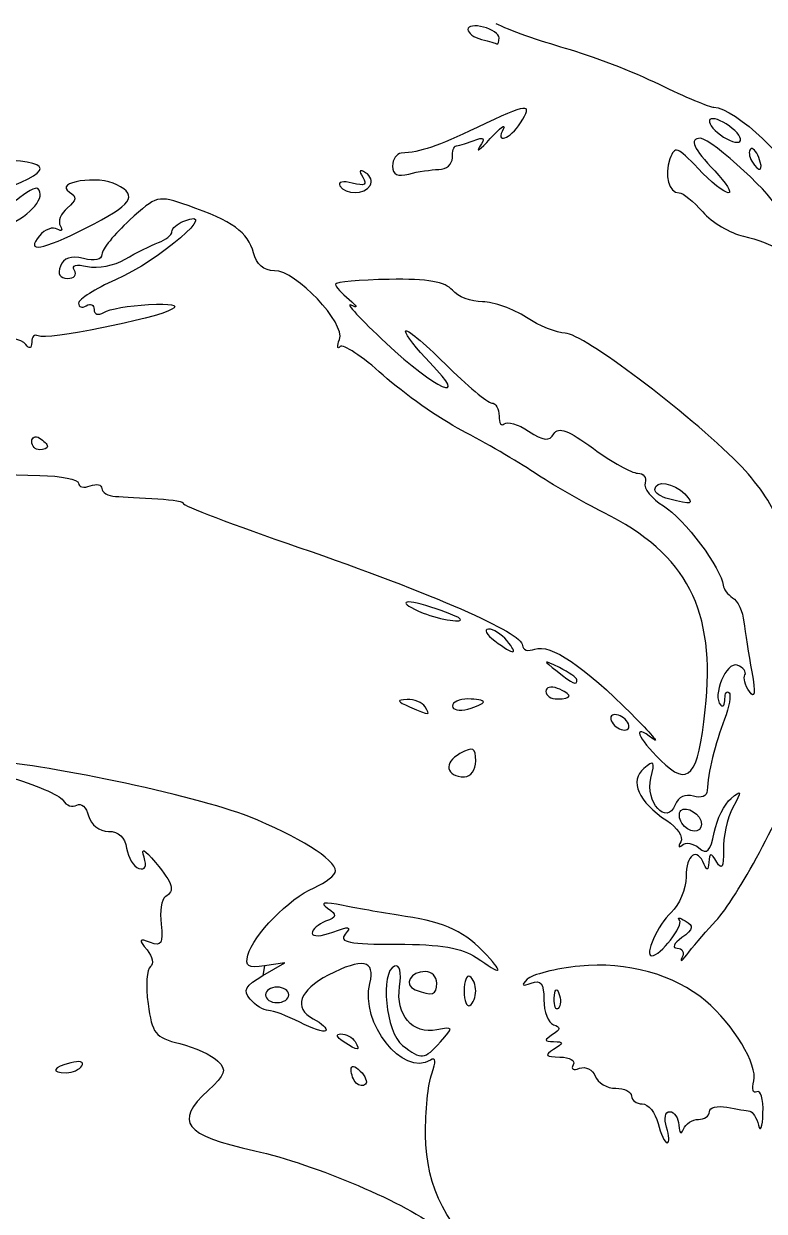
# Model space of a CAD drawing. Extents: x 199 to 1464, y -211 to 790.
# Drawn here: x 561.3 to 776.9, y 215.6 to 561.4 of the extents above; entities that cross this region are included whole.
import ezdxf

# ---------------------------------------------------------------- set-up
doc = ezdxf.new("R2010")
doc.units = 0
doc.layers.add('Ebene_1', color=7, linetype='CONTINUOUS')

msp = doc.modelspace()

# ---------------------------------------------------------------- linework, layer by layer
at = {"layer": 'Ebene_1', "color": 7}
for points in [[(699.686704, 557.251004), (699.686704, 557.251004), (699.686704, 557.251004), (699.686704, 557.251004)], [(766.74632, 531.598732), (766.74632, 531.598732), (766.74632, 531.598732), (766.74632, 531.598732)], [(775.303888, 522.463692), (775.303888, 522.463692), (775.303888, 522.463692), (775.303888, 522.463692)], [(682.11192, 518.933356), (682.11192, 518.933356), (682.11192, 518.933356), (682.11192, 518.933356)], [(662.17256, 514.270684), (662.17256, 514.270588), (662.17256, 514.270684), (662.17256, 514.270684)], [(579.41264, 501.911716), (579.41264, 501.911716), (579.41264, 501.911716), (579.41264, 501.911716)], [(563.62368, 439.726484), (563.62368, 439.726484), (563.62368, 439.726484), (563.62368, 439.726484)], [(749.009536, 423.014116), (749.009536, 423.014116), (749.009536, 423.014116), (749.009536, 423.014116)], [(688.15912, 388.232356), (688.15912, 388.232356), (688.15912, 388.232356), (688.15912, 388.232356)], [(701.954416, 381.765876), (701.954416, 381.765876), (701.954416, 381.765876), (701.954416, 381.765876)], [(722.363864, 370.347508), (722.363864, 370.347508), (722.363864, 370.347508), (722.363864, 370.347508)], [(695.151272, 363.88862), (695.151272, 363.88862), (695.151272, 363.88862), (695.151272, 363.88862)], [(720.096152, 365.649236), (720.096152, 365.649236), (720.096152, 365.649236), (720.096152, 365.649236)], [(678.14336, 362.490284), (678.14336, 362.490284), (678.14336, 362.490284), (678.14336, 362.490284)], [(759.720664, 361.572604), (759.720664, 361.572604), (759.720664, 361.572604), (759.720664, 361.572604)], [(737.104024, 357.954852), (737.104024, 357.954852), (737.104024, 357.954852), (737.104024, 357.954852)], [(692.883552, 346.696044), (692.883552, 346.696044), (692.883552, 346.696044), (692.883552, 346.696044)], [(752.884792, 328.625404), (752.884792, 328.625404), (752.884792, 328.625404), (752.884792, 328.625404)], [(762.781784, 300.130004), (762.781784, 300.127604), (762.781784, 300.130004), (762.781784, 300.130004)], [(630.93664, 284.215852), (637.32448, 287.882068), (631.39832, 287.00922), (630.93664, 284.215852), (630.93664, 284.215852)], [(696.095048, 290.133228), (696.095048, 290.133228), (696.095048, 290.133228), (696.095048, 290.133228)], [(681.54496, 281.986908), (681.54496, 281.986908), (681.54496, 281.986908), (681.54496, 281.986908)], [(638.45832, 278.585332), (638.45832, 278.585332), (638.45832, 278.585332), (638.45832, 278.585332)], [(692.883552, 279.719196), (692.883552, 279.719196), (692.883552, 279.719196), (692.883552, 279.719196)], [(715.739848, 277.640604), (715.739752, 277.640604), (715.739848, 277.640604), (715.739848, 277.640604)], [(654.3324, 264.97926), (654.3324, 264.97926), (654.3324, 264.97926), (654.3324, 264.97926)], [(682.61032, 264.903524), (682.61032, 264.903524), (682.61032, 264.903524), (682.61032, 264.903524)], [(578.23312, 257.96454), (578.23312, 257.96454), (578.23312, 257.96454), (578.23312, 257.96454)], [(658.11192, 252.884628), (658.11192, 252.884628), (658.11192, 252.884628), (658.11192, 252.884628)], [(748.442696, 240.034156), (748.442608, 240.034156), (748.442696, 240.034156), (748.442696, 240.034156)]]:
    msp.add_lwpolyline(points, close=True, dxfattribs=at)
for points in [[(788.638384, 554.598508), (790.022664, 558.946308), (766.434192, 583.029996), (755.384472, 588.550572)], [(695.151272, 560.440276), (692.656784, 561.092612), (690.61584, 560.77622), (690.61584, 559.737172)], [(699.686704, 557.251004), (699.686704, 558.35278), (697.64576, 559.787948), (695.151272, 560.440276)], [(698.703712, 561.506492), (702.362472, 559.659956), (711.478832, 556.419868), (718.962296, 554.306284)], [(690.61584, 559.737172), (690.61584, 558.698148), (692.401664, 557.381356), (694.584336, 556.81098)], [(694.584336, 556.81098), (696.767016, 556.24058), (698.80796, 555.655508), (699.119776, 555.510828)], [(699.119776, 555.510828), (699.431584, 555.366148), (699.686704, 556.149236), (699.686704, 557.251004)], [(718.962296, 554.306284), (726.44576, 552.192684), (738.731768, 547.45762), (746.264536, 543.7839)], [(746.264536, 543.7839), (753.79732, 540.11018), (760.988184, 537.104412), (762.244248, 537.104412)], [(705.963584, 532.570612), (709.631272, 538.44354), (708.315496, 538.299084), (693.257952, 531.175716)], [(762.244248, 537.104412), (768.24492, 537.104412), (786.596256, 519.780324), (784.484584, 516.109028)], [(700.9356, 530.86982), (698.420248, 526.168324), (702.914752, 527.688644), (705.963584, 532.570612)], [(761.084152, 533.495636), (760.371456, 532.782916), (761.753176, 530.76306), (764.15464, 529.007052)], [(766.74632, 531.598732), (764.344832, 533.35474), (761.796872, 534.208332), (761.084152, 533.495636)], [(693.257952, 531.175716), (681.46768, 525.598036), (677.0168, 524.087516), (671.15128, 523.673244)], [(697.100936, 527.928092), (700.04412, 531.1051), (701.769712, 532.428876), (700.9356, 530.86982)], [(769.816808, 527.110148), (770.529512, 527.822868), (769.147792, 529.842724), (766.74632, 531.598732)], [(686.0804, 522.365884), (686.0804, 524.236748), (686.5072, 525.76746), (687.0288, 525.76746)], [(687.0288, 525.76746), (687.5504, 525.76746), (689.84648, 526.468748), (692.13112, 527.3259)], [(692.13112, 527.3259), (695.449656, 528.5709), (695.829024, 528.207292), (694.017408, 525.518036)], [(694.017408, 525.518036), (692.770168, 523.666556), (694.157784, 524.751092), (697.100936, 527.928092)], [(757.629264, 519.22918), (751.586976, 525.631012), (750.813984, 525.89878), (749.446528, 522.063828)], [(758.328056, 528.03354), (754.912904, 528.03354), (756.209464, 525.057756), (762.473176, 518.519836)], [(780.27132, 507.75458), (781.433736, 509.635468), (761.525792, 528.03354), (758.328056, 528.03354)], [(764.15464, 529.007052), (766.556128, 527.251044), (769.104088, 526.397452), (769.816808, 527.110148)], [(671.15128, 523.673244), (669.80008, 523.577772), (668.69456, 521.894492), (668.69456, 519.932508)], [(682.11192, 518.933356), (684.29456, 518.951516), (686.0804, 520.49502), (686.0804, 522.365884)], [(772.880272, 524.882276), (772.285832, 524.287844), (772.472128, 522.713116), (773.29424, 521.3829)], [(775.303888, 522.463692), (774.56532, 524.388348), (773.47468, 525.476716), (772.880272, 524.882276)], [(773.29424, 521.3829), (775.53032, 517.764844), (776.837272, 518.467724), (775.303888, 522.463692)], [(543.21424, 508.874668), (568.17064, 517.12626), (572.08, 520.525724), (557.8356, 521.589124)], [(660.82216, 518.022548), (659.05016, 519.1177), (658.77864, 518.67386), (660.00584, 516.688156)], [(668.69456, 519.932508), (668.69456, 517.423596), (670.09616, 516.741628), (673.41896, 517.633844)], [(673.41896, 517.633844), (676.01744, 518.331524), (679.9292, 518.916324), (682.11192, 518.933356)], [(749.446528, 522.063828), (747.723808, 517.23266), (749.083896, 512.159524), (752.101792, 512.159524)], [(766.434304, 512.159524), (765.261488, 512.159524), (761.299224, 515.340884), (757.629264, 519.22918)], [(588.42088, 514.50634), (583.07624, 517.366724), (569.84928, 515.319588), (574.62096, 512.370516)], [(656.9516, 514.992452), (654.26032, 515.696212), (652.63024, 515.346732), (653.3292, 514.215804)], [(660.00584, 516.688156), (661.37584, 514.47158), (660.59696, 514.039172), (656.9516, 514.992452)], [(662.17256, 514.270588), (662.89016, 515.43166), (662.28248, 517.120044), (660.82216, 518.022548)], [(762.473176, 518.519836), (765.824632, 515.02166), (767.607152, 512.159524), (766.434304, 512.159524)], [(556.46184, 502.5643), (563.5476, 505.842916), (567.80312, 511.003788), (565.40128, 513.405612)], [(565.40128, 513.405612), (564.82352, 513.983364), (561.99016, 512.408636), (559.10488, 509.906236)], [(574.62096, 512.370516), (576.79856, 511.024716), (576.64744, 509.963716), (573.96072, 507.73394)], [(579.41264, 501.911716), (592.94544, 508.769316), (594.6604, 511.167036), (588.42088, 514.50634)], [(653.3292, 514.215804), (654.98512, 511.536452), (660.50384, 511.570644), (662.17256, 514.270684)], [(752.101792, 512.159524), (753.223864, 512.159524), (756.316416, 509.658596), (758.974152, 506.601924)], [(609.11848, 508.455548), (600.31032, 511.490212), (599.96936, 511.404652), (592.08184, 504.179956)], [(628.16776, 494.686884), (626.67816, 500.621972), (621.9624, 504.030468), (609.11848, 508.455548)], [(573.96072, 507.73394), (572.04456, 506.14366), (571.13344, 503.78002), (571.93608, 502.481364)], [(607.84424, 503.90878), (619.1904, 508.262684), (600.74024, 492.369916), (588.00176, 486.816612)], [(758.974152, 506.601924), (761.63192, 503.545244), (766.98264, 500.365996), (770.86468, 499.536916)], [(565.87072, 499.662164), (561.63712, 494.561028), (566.50128, 495.36906), (579.41264, 501.911716)], [(571.03416, 501.579492), (569.73552, 502.382084), (567.412, 501.519172), (565.87072, 499.662164)], [(571.93608, 502.481364), (572.73864, 501.182732), (572.3328, 500.776908), (571.03416, 501.579492)], [(592.08184, 504.179956), (587.65512, 500.125236), (584.03328, 495.650324), (584.03328, 494.235724)], [(604.44272, 500.842852), (604.44272, 501.811188), (605.97344, 503.190844), (607.84424, 503.90878)], [(600.47416, 497.64766), (602.65688, 498.436692), (604.44272, 499.874516), (604.44272, 500.842852)], [(770.86468, 499.536916), (774.746712, 498.707844), (779.2528, 496.956868), (780.878208, 495.64586)], [(590.8364, 492.82638), (593.95448, 494.68906), (598.29152, 496.858628), (600.47416, 497.64766)], [(634.26536, 489.482404), (631.15992, 489.482404), (629.01432, 491.3137), (628.16776, 494.686884)], [(578.67136, 493.009476), (574.98144, 493.935564), (572.88216, 493.241876), (571.93936, 490.784964)], [(576.04008, 489.5733), (575.11864, 491.064252), (576.52928, 491.473508), (579.87472, 490.685796)], [(584.03328, 494.235724), (584.03328, 492.663924), (581.94808, 492.187068), (578.67136, 493.009476)], [(579.87472, 490.685796), (582.78552, 490.000444), (587.71832, 490.9637), (590.8364, 492.82638)], [(571.93936, 490.784964), (571.0612, 488.496604), (571.81304, 487.214692), (574.03352, 487.214692)], [(574.03352, 487.214692), (575.93888, 487.214692), (576.84176, 488.276076), (576.04008, 489.5733)], [(653.20712, 469.411388), (655.04104, 474.190356), (640.60936, 489.482404), (634.26536, 489.482404)], [(588.00176, 486.816612), (582.07736, 484.233892), (577.23008, 481.165716), (577.23008, 479.998452)], [(667.67064, 486.953972), (659.08736, 486.823348), (652.06464, 486.175668), (652.06464, 485.514764)], [(652.06464, 485.514764), (652.06464, 484.85386), (653.85048, 482.849356), (656.03312, 481.060308)], [(686.09, 483.801532), (684.05144, 486.257852), (678.97832, 487.126092), (667.67064, 486.953972)], [(656.03312, 481.060308), (658.45752, 479.073156), (658.67808, 478.444548), (656.60008, 479.444748)], [(694.862, 480.396596), (691.5848, 480.405636), (687.63744, 481.937036), (686.09, 483.801532)], [(604.44272, 478.241268), (599.59232, 475.462932), (567.68888, 469.095996), (565.47464, 470.464476)], [(577.23008, 479.998452), (577.23008, 478.831188), (578.25056, 478.506844), (579.49784, 479.277684)], [(579.49784, 479.277684), (580.74504, 480.048524), (581.76552, 479.538292), (581.76552, 478.143828)], [(581.76552, 478.143828), (581.76552, 476.707636), (582.98128, 476.359812), (584.56976, 477.341556)], [(584.56976, 477.341556), (586.11208, 478.294764), (591.97984, 479.325556), (597.60912, 479.632196)], [(597.60912, 479.632196), (604.20392, 479.99142), (606.6344, 479.496588), (604.44272, 478.241268)], [(656.60008, 479.444748), (654.7292, 480.345236), (659.32136, 475.341764), (666.8048, 468.325908)], [(707.623712, 475.876108), (703.881976, 478.354156), (698.139216, 480.388388), (694.862, 480.396596)], [(718.962296, 471.304252), (716.467808, 471.340732), (711.36544, 473.39806), (707.623712, 475.876108)], [(561.88832, 467.979036), (559.61608, 471.126284), (542.64168, 471.834172), (544.57816, 468.70094)], [(565.47464, 470.464476), (564.45664, 471.093604), (563.60816, 470.272628), (563.58912, 468.639868)], [(672.47408, 471.819252), (672.47408, 472.856164), (677.65232, 468.580548), (683.9812, 462.317884)], [(679.54632, 462.700308), (675.65664, 466.67882), (672.47408, 470.78234), (672.47408, 471.819252)], [(769.373992, 433.363564), (754.543152, 448.25294), (724.013016, 471.23042), (718.962296, 471.304252)], [(563.58912, 468.639868), (563.56672, 466.790708), (562.92616, 466.541508), (561.88832, 467.979036)], [(653.38832, 467.373012), (652.52848, 466.513164), (652.44688, 467.430372), (653.20712, 469.411388)], [(665.93504, 459.061468), (659.89424, 464.492692), (654.24816, 468.232884), (653.38832, 467.373012)], [(666.8048, 468.325908), (681.1476, 454.879324), (691.78424, 450.18306), (679.54632, 462.700308)], [(683.9812, 462.317884), (690.31016, 456.05522), (696.43296, 450.931228), (697.58752, 450.931228)], [(688.86944, 442.954692), (682.29632, 446.382212), (671.97584, 453.63026), (665.93504, 459.061468)], [(697.58752, 450.931228), (698.742064, 450.931228), (699.686704, 449.230436), (699.686704, 447.151692)], [(699.686704, 447.151692), (699.686704, 445.072964), (700.3706, 444.056076), (701.206456, 444.891932)], [(709.891424, 430.6809), (704.902448, 434.003972), (695.44256, 439.527172), (688.86944, 442.954692)], [(701.206456, 444.891932), (702.042336, 445.727812), (705.232128, 444.7697), (708.294888, 442.76298)], [(708.294888, 442.76298), (712.663712, 439.90042), (714.244488, 439.730636), (715.631584, 441.97502)], [(715.631584, 441.97502), (716.946312, 444.102292), (719.894872, 443.000748), (727.131648, 437.67878)], [(563.62368, 439.726484), (563.62368, 441.04734), (564.64416, 441.497348), (565.89144, 440.7265)], [(565.89144, 437.324924), (564.64416, 437.324924), (563.62368, 438.405628), (563.62368, 439.726484)], [(565.89144, 440.7265), (567.13864, 439.95566), (568.15912, 438.874956), (568.15912, 438.324948)], [(568.15912, 438.324948), (568.15912, 437.774932), (567.13864, 437.324924), (565.89144, 437.324924)], [(727.131648, 437.67878), (732.484256, 433.742436), (738.27836, 430.52178), (740.007472, 430.52178)], [(535.99184, 435.544924), (533.25288, 432.805956), (547.38608, 430.105788), (565.92528, 429.826108)], [(780.333528, 417.489548), (779.581824, 420.923396), (774.650016, 428.0667), (769.373992, 433.363564)], [(565.92528, 429.826108), (572.14296, 429.732228), (577.23008, 428.720828), (577.23008, 427.578324)], [(730.077576, 419.076428), (723.964176, 422.135804), (714.8804, 427.357812), (709.891424, 430.6809)], [(740.007472, 430.52178), (741.73656, 430.52178), (742.721344, 429.246188), (742.19584, 427.687132)], [(577.23008, 427.578324), (577.23008, 426.435852), (578.7608, 426.08846), (580.63168, 426.806396)], [(580.63168, 426.806396), (582.50256, 427.524308), (584.03328, 427.186668), (584.03328, 426.056076)], [(584.03328, 426.056076), (584.03328, 424.925508), (585.81904, 423.882244), (588.00176, 423.737748)], [(742.19584, 427.687132), (741.670368, 426.128076), (744.10036, 423.103644), (747.59584, 420.966164)], [(745.041032, 425.774676), (745.041032, 428.58302), (750.68452, 427.738948), (753.733936, 424.474524)], [(749.009536, 423.014116), (746.826856, 423.584492), (745.041032, 424.826748), (745.041032, 425.774676)], [(588.00176, 423.737748), (590.1844, 423.593292), (595.712, 423.2747), (600.2852, 423.029876)], [(600.2852, 423.029876), (604.8584, 422.785052), (608.1992, 422.183748), (607.70904, 421.693644)], [(753.733936, 424.474524), (756.617792, 421.387348), (755.984104, 421.19146), (749.009536, 423.014116)], [(607.70904, 421.693644), (607.21896, 421.203548), (622.356, 415.45246), (641.34688, 408.913476)], [(759.720664, 361.572604), (762.83812, 390.68294), (754.502312, 406.853324), (730.077576, 419.076428)], [(747.59584, 420.966164), (753.475416, 417.370812), (764.614008, 402.542444), (764.927368, 397.89342)], [(641.34688, 408.913476), (680.4556, 395.44746), (706.489848, 384.038868), (706.489848, 380.366828)], [(764.927368, 397.89342), (765.002008, 396.785636), (766.244184, 395.1493), (767.68772, 394.257132)], [(679.84416, 391.515964), (671.53344, 394.319724), (669.7244, 392.929708), (677.57648, 389.77354)], [(767.68772, 394.257132), (769.13128, 393.364988), (770.617496, 390.189484), (770.990464, 387.200452)], [(688.15912, 388.232356), (687.63944, 388.67082), (683.89776, 390.148444), (679.84416, 391.515964)], [(677.57648, 389.77354), (682.60008, 387.7543), (690.00368, 386.676092), (688.15912, 388.232356)], [(696.5744, 385.095332), (695.168048, 385.055652), (695.99828, 383.52494), (698.419344, 381.693756)], [(701.954416, 381.765876), (700.401736, 383.63674), (697.98072, 385.134996), (696.5744, 385.095332)], [(770.990464, 387.200452), (771.363416, 384.211444), (772.386816, 377.68398), (773.264648, 372.695004)], [(698.419344, 381.693756), (704.07428, 377.416572), (705.5392, 377.44646), (701.954416, 381.765836)], [(710.097288, 379.263356), (714.48684, 380.947796), (724.57732, 374.181788), (738.23788, 360.39414)], [(706.489848, 380.366828), (706.489848, 378.998556), (708.1132, 378.501996), (710.097288, 379.263356)], [(717.261504, 373.874172), (712.361808, 376.248564), (712.334008, 376.2067), (716.561072, 372.820116)], [(722.363864, 370.347508), (722.363864, 370.927252), (720.067808, 372.514244), (717.261504, 373.874172)], [(769.046992, 374.574124), (765.865544, 375.794948), (761.602256, 365.582604), (764.206256, 362.978588)], [(771.256376, 371.78218), (771.790544, 372.646476), (770.796304, 373.90286), (769.046992, 374.574124)], [(716.561072, 372.820116), (721.187808, 369.113332), (722.363864, 368.612212), (722.363864, 370.347508)], [(772.572928, 366.917428), (771.314656, 368.728748), (770.722216, 370.917884), (771.256376, 371.78218)], [(773.264648, 372.695004), (774.385352, 366.325716), (774.179328, 364.604996), (772.572928, 366.917428)], [(716.694576, 367.845788), (714.823712, 368.5637), (713.293, 368.162636), (713.293, 366.954556)], [(713.293, 366.954556), (713.293, 365.746452), (714.823712, 364.757996), (716.694576, 364.757996)], [(720.096152, 365.649236), (720.096152, 366.13942), (718.56544, 367.127852), (716.694576, 367.845788)], [(766.647792, 366.5843), (767.306312, 365.925804), (766.702192, 362.439188), (765.305328, 358.836284)], [(765.45048, 364.757996), (765.45048, 366.42098), (765.989264, 367.242828), (766.647792, 366.5843)], [(672.9072, 364.598596), (669.7812, 364.46866), (669.91064, 364.079068), (673.608, 362.490284)], [(678.14336, 362.490284), (677.37256, 363.737524), (675.01624, 364.686268), (672.9072, 364.598596)], [(690.61584, 364.757996), (688.12136, 364.757996), (686.0804, 363.83306), (686.0804, 362.702588)], [(695.151272, 363.88862), (695.151272, 364.366772), (693.110328, 364.757996), (690.61584, 364.757996)], [(690.61584, 361.833212), (693.110328, 362.48554), (695.151272, 363.410476), (695.151272, 363.88862)], [(716.694576, 364.757996), (718.56544, 364.757996), (720.096152, 365.159068), (720.096152, 365.649236)], [(764.206256, 362.978588), (764.890584, 362.294284), (765.45048, 363.094924), (765.45048, 364.757996)], [(673.608, 362.490284), (679.67616, 359.882676), (679.75496, 359.882676), (678.14336, 362.490284)], [(686.0804, 362.702588), (686.0804, 361.572108), (688.12136, 361.180876), (690.61584, 361.833212)], [(733.434792, 360.222564), (732.187544, 360.222564), (731.797752, 359.202092), (732.568592, 357.954852)], [(737.104024, 357.954852), (736.333184, 359.202092), (734.682032, 360.222564), (733.434792, 360.222564)], [(738.23788, 360.39414), (743.85048, 354.72934), (746.656784, 351.477796), (744.474104, 353.168492)], [(746.741816, 346.843516), (754.921224, 338.903716), (757.621144, 341.96774), (759.720664, 361.572604)], [(732.568592, 357.954852), (733.339432, 356.707604), (734.990584, 355.687132), (736.237824, 355.687132)], [(736.237824, 355.687132), (737.485072, 355.687132), (737.874864, 356.707604), (737.104024, 357.954852)], [(744.474104, 353.168492), (738.240648, 357.996892), (739.836104, 353.546932), (746.741816, 346.843516)], [(765.305328, 358.836284), (762.653432, 351.996332), (760.466584, 342.976764), (760.272672, 338.079468)], [(692.883552, 346.696044), (692.883552, 350.629804), (692.204488, 350.947852), (688.28464, 348.849988)], [(626.81224, 330.514004), (611.49168, 336.604572), (563.86336, 346.624588), (551.15128, 346.431556)], [(688.28464, 348.849988), (683.37864, 346.224404), (684.19352, 342.080828), (689.61584, 342.080828)], [(689.61584, 342.080828), (691.41304, 342.080828), (692.883552, 344.157676), (692.883552, 346.696044)], [(743.904, 341.741652), (745.137, 346.654388), (744.861048, 347.022228), (741.82972, 344.506452)], [(741.82972, 344.506452), (737.533096, 340.94058), (740.253864, 334.76534), (748.502928, 329.360348)], [(762.781784, 300.127964), (768.844008, 306.461012), (782.540488, 331.92062), (787.18108, 345.482404)], [(556.53648, 342.163012), (564.48736, 339.891084), (571.77168, 336.771636), (572.72392, 335.2309)], [(750.95204, 333.956012), (748.543248, 327.678812), (742.147632, 334.743748), (743.904, 341.741652)], [(756.270224, 336.44626), (753.910344, 337.195268), (751.819328, 336.216132), (750.95204, 333.956012)], [(760.272672, 338.079468), (760.206912, 336.419796), (758.521088, 335.73186), (756.270224, 336.44626)], [(762.323184, 325.877476), (763.096592, 329.744412), (765.304144, 334.206732), (767.228896, 335.793748)], [(767.228896, 335.793748), (770.338248, 338.357516), (770.397208, 338.05786), (767.757744, 333.106164)], [(572.72392, 335.2309), (573.67616, 333.690188), (575.47376, 333.059084), (576.71864, 333.828476)], [(576.71864, 333.828476), (577.96352, 334.597844), (579.5128, 333.197892), (580.16144, 330.71742)], [(752.884792, 328.625404), (752.06268, 329.95562), (751.934552, 331.588516), (752.60008, 332.254068)], [(752.60008, 332.254068), (754.224488, 333.878452), (758.647328, 331.016284), (758.647328, 328.340692)], [(767.757744, 333.106164), (766.123856, 330.040956), (764.87416, 324.468684), (764.980656, 320.72334)], [(580.16144, 330.71742), (580.84856, 328.089884), (583.25664, 326.2075), (585.93088, 326.2075)], [(652.06464, 314.665836), (652.06464, 317.945636), (641.06936, 324.846236), (626.81224, 330.514004)], [(748.502928, 329.360348), (751.566432, 327.353036), (753.407888, 324.546732), (752.595, 323.124124)], [(758.647328, 328.340692), (758.647328, 325.44262), (754.73232, 325.636052), (752.884792, 328.625404)], [(585.93088, 326.2075), (588.90752, 326.2075), (590.7756, 324.476524), (591.24552, 321.282764)], [(757.872752, 321.37322), (760.280408, 319.375028), (761.211096, 320.316988), (762.323184, 325.877476)], [(596.296, 318.647932), (595.33272, 321.622604), (596.2872, 321.192508), (599.64568, 317.136516)], [(752.595, 323.124124), (751.782112, 321.7015), (751.952104, 321.294036), (752.97276, 322.218628)], [(752.97276, 322.218628), (753.993392, 323.143244), (756.198376, 322.762812), (757.872752, 321.37322)], [(759.413184, 316.570268), (757.336048, 321.717852), (754.111896, 319.518028), (754.111896, 312.953036)], [(591.24552, 321.282764), (591.64408, 318.574156), (593.24648, 315.937804), (594.80632, 315.42394)], [(594.80632, 315.42394), (596.66952, 314.810292), (597.18056, 315.916484), (596.296, 318.647932)], [(763.079376, 317.225636), (761.255776, 320.108652), (760.956816, 320.097044), (760.770752, 317.137196)], [(764.980656, 320.72334), (765.12284, 315.723276), (764.617528, 314.79374), (763.079376, 317.225636)], [(599.64568, 317.136516), (604.84936, 310.854492), (605.39352, 308.921036), (602.46696, 307.1123)], [(760.770752, 317.137196), (760.624032, 314.80258), (760.198176, 314.624796), (759.413184, 316.570268)], [(645.8284, 309.800684), (649.25832, 311.287396), (652.06464, 313.476876), (652.06464, 314.665836)], [(754.111896, 312.953036), (754.111896, 309.40474), (752.17268, 304.746396), (749.802536, 302.601588)], [(626.51896, 290.139124), (628.03104, 295.921348), (638.5728, 306.655356), (645.8284, 309.800684)], [(602.46696, 307.1123), (601.38032, 306.440836), (600.84528, 302.850356), (601.278, 299.133796)], [(654.3324, 304.584028), (648.59656, 305.736708), (647.32112, 305.531028), (649.73336, 303.842484)], [(672.47408, 301.428268), (666.86152, 302.286604), (658.69776, 303.706644), (654.3324, 304.584028)], [(649.73336, 303.842484), (652.61152, 301.827844), (652.53344, 301.299468), (649.16648, 300.007324)], [(696.095048, 290.133228), (690.01688, 296.849524), (684.18712, 299.637228), (672.47408, 301.428268)], [(749.802536, 302.601588), (745.929544, 299.09638), (741.817768, 289.924372), (744.11948, 289.924372)], [(752.222144, 300.303708), (751.39064, 301.231204), (752.140504, 301.160684), (753.888504, 300.147236)], [(601.278, 299.133796), (601.9312, 293.524148), (601.4, 292.625452), (598.15136, 293.842532)], [(649.16648, 300.007324), (647.01872, 299.183236), (645.26152, 297.62282), (645.26152, 296.53998)], [(651.2684, 296.85474), (656.07256, 298.681388), (656.79296, 298.55666), (654.86616, 296.231796)], [(744.11948, 289.924372), (746.587816, 289.924372), (753.54152, 298.831964), (752.222144, 300.303708)], [(753.888504, 300.147236), (756.498376, 298.633308), (756.319472, 297.757292), (752.888144, 295.248292)], [(754.974064, 291.05914), (756.880488, 293.553628), (760.393976, 297.635516), (762.781784, 300.130004)], [(598.15136, 293.842532), (594.80848, 295.094764), (594.6672, 294.780236), (597.18264, 291.684348)], [(645.26152, 296.53998), (645.26152, 295.457148), (647.96464, 295.598652), (651.2684, 296.85474)], [(654.86616, 296.231796), (652.94248, 293.910788), (655.98576, 293.324812), (669.96672, 293.324812)], [(752.888144, 295.248292), (750.524912, 293.520292), (749.941232, 292.192996), (751.544592, 292.192996)], [(597.18264, 291.684348), (598.80224, 289.691028), (599.23712, 287.509932), (598.14904, 286.837332)], [(669.96672, 293.324812), (682.74984, 293.324812), (688.97152, 292.285748), (693.014672, 289.475364)], [(751.544592, 292.192996), (753.103832, 292.192996), (753.73344, 290.917404), (752.943704, 289.358348)], [(752.943704, 289.358348), (752.153976, 287.799292), (753.067528, 288.564652), (754.974064, 291.05914)], [(631.39832, 287.00922), (626.6428, 286.3085), (625.67888, 286.927588), (626.51896, 290.139124)], [(662.05568, 281.942916), (663.75528, 288.714772), (659.89856, 289.47854), (649.95912, 284.338532)], [(670.71128, 280.997508), (671.33408, 285.240628), (670.78968, 287.457324), (669.25568, 286.920556)], [(693.014672, 289.475364), (700.454912, 284.303612), (701.222464, 284.467564), (696.095048, 290.133228)], [(759.830832, 276.819916), (750.860104, 284.457364), (736.725024, 288.368716), (723.155776, 286.96818)], [(598.14904, 286.837332), (597.06088, 286.164956), (596.75624, 281.290044), (597.472, 276.004676)], [(627.24584, 277.299772), (625.06096, 279.932356), (625.76192, 281.245596), (630.93664, 284.215852)], [(649.95912, 284.338532), (641.4608, 279.943924), (639.66408, 274.778068), (645.54016, 271.633196)], [(669.25568, 286.920556), (664.95296, 285.414788), (666.7268, 267.511396), (671.53952, 263.86922)], [(678.2772, 285.388484), (673.89312, 285.388484), (671.72168, 281.53246), (675.29464, 280.092004)], [(681.54496, 281.986908), (681.54496, 283.85778), (680.07448, 285.388484), (678.2772, 285.388484)], [(691.1828, 283.904268), (690.24736, 284.482532), (689.482, 282.599196), (689.482, 279.719196)], [(692.883552, 279.719196), (692.883552, 281.442884), (692.11816, 283.326228), (691.1828, 283.904268)], [(723.155776, 286.96818), (716.128664, 286.242964), (709.248984, 284.509972), (707.8676, 283.11714)], [(635.0568, 280.853052), (633.18592, 280.853052), (631.6552, 279.83258), (631.6552, 278.585332)], [(638.45832, 278.585332), (638.45832, 279.83258), (636.92768, 280.853052), (635.0568, 280.853052)], [(679.71048, 259.577564), (671.68456, 254.617388), (659.17488, 270.464868), (662.05568, 281.942916)], [(681.58288, 268.388092), (674.46264, 267.016804), (669.50352, 272.768644), (670.71128, 280.997508)], [(675.29464, 280.092004), (680.24512, 278.096188), (681.54496, 278.490316), (681.54496, 281.986908)], [(707.8676, 283.11714), (706.0242, 281.258292), (706.336392, 280.957372), (709.041032, 281.98646)], [(709.041032, 281.98646), (711.892616, 283.071556), (712.726072, 281.96382), (712.726072, 277.112908)], [(715.739752, 277.640604), (715.848608, 280.282268), (716.38592, 280.819716), (717.109816, 279.010532)], [(632.49976, 274.036068), (631.09344, 274.036068), (628.7292, 275.512356), (627.24584, 277.299772)], [(631.6552, 278.585332), (631.6552, 277.338092), (633.18592, 276.31762), (635.0568, 276.31762)], [(635.0568, 276.31762), (636.92768, 276.31762), (638.45832, 277.338092), (638.45832, 278.585332)], [(689.482, 279.719196), (689.482, 276.83942), (690.24736, 274.956084), (691.1828, 275.534348)], [(691.1828, 275.534348), (692.11816, 276.112388), (692.883552, 277.995732), (692.883552, 279.719196)], [(712.726072, 277.112908), (712.726072, 273.661444), (713.989576, 270.41634), (715.533848, 269.901572)], [(716.930896, 274.664228), (716.177352, 273.910668), (715.641384, 275.24998), (715.739848, 277.640604)], [(717.109816, 279.010532), (717.764896, 277.373692), (717.684344, 275.417788), (716.930896, 274.664228)], [(773.833888, 253.524348), (775.03836, 258.130308), (767.968648, 269.891364), (759.830832, 276.819916)], [(597.472, 276.004676), (598.65008, 267.30458), (599.52504, 266.204284), (606.71032, 264.386708)], [(641.6304, 270.5939), (638.01488, 272.479284), (633.90616, 274.028356), (632.49976, 274.036068)], [(649.19472, 268.156332), (648.64984, 267.611628), (645.24592, 268.708524), (641.6304, 270.5939)], [(645.54016, 271.633196), (648.09504, 270.265764), (649.7396, 268.701268), (649.19472, 268.156332)], [(715.533848, 269.901572), (717.670168, 269.189276), (717.602368, 268.497172), (715.250384, 267.007052)], [(654.3324, 264.97926), (652.28848, 266.29998), (652.0088, 267.191196), (653.6316, 267.21206)], [(653.6316, 267.21206), (655.11704, 267.2347), (656.96312, 266.226284), (657.73392, 264.97926)], [(682.61032, 264.903524), (686.51512, 269.218076), (686.48176, 269.331468), (681.58288, 268.388092)], [(715.250384, 267.007052), (712.717816, 265.402644), (712.773896, 265.035956), (715.56072, 264.979036)], [(606.71032, 264.386708), (611.07568, 263.282332), (616.06168, 261.00282), (617.7904, 259.321084)], [(657.73392, 264.97926), (659.474, 262.163668), (658.68896, 262.163668), (654.3324, 264.97926)], [(671.53952, 263.86922), (677.208, 259.579828), (677.8464, 259.639468), (682.61032, 264.903524)], [(715.56072, 264.979036), (718.584328, 264.917836), (718.584328, 264.665412), (715.56072, 262.711324)], [(578.23312, 257.96454), (578.93208, 259.095444), (577.4616, 259.486628), (574.96544, 258.83398)], [(680.08712, 255.625388), (681.3688, 259.177084), (681.24056, 260.523204), (679.71048, 259.577564)], [(715.56072, 262.711324), (712.824104, 260.942956), (713.182744, 260.50642), (717.395344, 260.478524)], [(717.395344, 260.478524), (720.275256, 260.455884), (722.008064, 259.434924), (721.246064, 258.201964)], [(574.96544, 258.83398), (569.67032, 257.449084), (569.00096, 255.908172), (573.69456, 255.908172)], [(573.69456, 255.908172), (575.49184, 255.908172), (577.53416, 256.833628), (578.23312, 257.96454)], [(617.7904, 259.321084), (620.45904, 256.724772), (620.0312, 255.427188), (614.95576, 250.723492)], [(656.60008, 256.73974), (656.60008, 258.160692), (657.65632, 258.0269), (659.28352, 256.399588)], [(658.11192, 252.884628), (657.2804, 253.716196), (656.60008, 255.450996), (656.60008, 256.73974)], [(659.28352, 256.399588), (660.75944, 254.923756), (661.43976, 253.188948), (660.79536, 252.544468)], [(721.246064, 258.201964), (720.478624, 256.960164), (721.300064, 256.512516), (723.087312, 257.1985)], [(723.087312, 257.1985), (724.862008, 257.8795), (726.923928, 256.847228), (727.669352, 254.904708)], [(660.79536, 252.544468), (660.15096, 251.89998), (658.94336, 252.053052), (658.11192, 252.884628)], [(678.26584, 237.73242), (678.19864, 244.611084), (679.01808, 252.662844), (680.08712, 255.625388)], [(727.669352, 254.904708), (728.414768, 252.96218), (731.09764, 251.37274), (733.631288, 251.37274)], [(774.732832, 250.369724), (773.601904, 249.67082), (773.197384, 251.090404), (773.833888, 253.524348)], [(614.95576, 250.723492), (604.964, 241.463268), (607.8116, 237.787532), (628.5332, 233.196764)], [(733.631288, 251.37274), (736.16492, 251.37274), (738.23788, 250.352268), (738.23788, 249.10502)], [(738.23788, 249.10502), (738.23788, 247.85778), (739.657976, 246.837308), (741.393616, 246.837308)], [(776.526008, 244.136684), (776.670688, 248.2637), (775.863768, 251.068636), (774.732832, 250.369724)], [(741.393616, 246.837308), (743.12928, 246.837308), (745.189656, 244.286124), (745.972248, 241.168012)], [(760.915048, 244.555532), (760.915048, 245.794836), (763.211112, 246.381036), (766.017408, 245.857876)], [(766.017408, 245.857876), (768.823712, 245.334716), (771.810296, 244.830828), (772.654288, 244.738308)], [(748.442608, 240.034156), (747.61684, 242.636132), (748.035096, 244.569588), (749.423648, 244.569588)], [(749.423648, 244.569588), (750.754952, 244.569588), (751.924752, 242.783764), (752.023216, 240.601084)], [(753.346048, 239.467228), (753.975136, 241.026284), (755.935528, 242.301868), (757.70244, 242.301868)], [(757.70244, 242.301868), (759.469376, 242.301868), (760.915048, 243.315996), (760.915048, 244.555532)], [(772.654288, 244.738308), (773.498264, 244.645332), (774.65548, 242.783764), (775.225856, 240.601084)], [(775.225856, 240.601084), (775.796256, 238.418404), (776.381328, 240.009436), (776.526008, 244.136684)], [(745.972248, 241.168012), (746.754856, 238.0499), (747.954728, 235.498724), (748.638632, 235.498724)], [(748.638632, 235.498724), (749.322528, 235.498724), (749.234336, 237.539668), (748.442696, 240.034156)], [(752.023216, 240.601084), (752.130256, 238.230412), (752.662736, 237.773924), (753.346048, 239.467228)], [(697.435992, 200.567724), (684.86216, 209.951084), (678.41544, 222.449148), (678.26584, 237.73242)], [(628.5332, 233.196764), (646.05576, 229.314884), (673.3344, 217.665396), (682.39984, 210.19282)]]:
    msp.add_open_spline(points, degree=3, dxfattribs=at)

doc.saveas('drawing.dxf')
